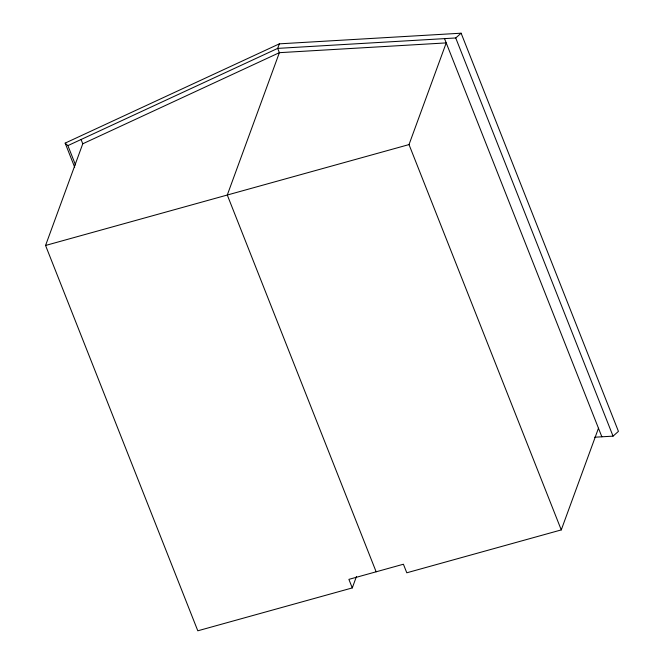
<?xml version="1.0" encoding="UTF-8"?>
<svg xmlns="http://www.w3.org/2000/svg" width="664" height="664" viewBox="0 0 664 664"><rect width="100%" height="100%" fill="white"/><g stroke="black" fill="none" stroke-linecap="round" stroke-linejoin="round"><path stroke-width="1" d="M356.477 576.443L352.277 587.922L197.806 630.8L45.559 245.464L82.768 143.789L81.074 139.506M594.645 437.219L613.046 436.14L618.441 431.376L461.123 33.2L279.353 43.841L277.685 48.389L279.378 52.672L227.287 195.025L376.148 571.795M352.277 587.922L348.89 579.365L403.413 564.226L406.791 572.791L561.263 529.913L409.016 144.586L446.225 42.903L279.378 52.672L82.768 143.789M561.263 529.913L598.471 428.239M279.353 43.841L65.155 143.109L67.886 145.615L277.685 48.389L455.728 37.964L461.123 33.2M45.559 245.464L409.016 144.586M455.728 37.964L613.046 436.14M444.531 38.62L601.858 436.796M67.886 145.615L75.505 164.904M65.155 143.109L74.675 167.212"/></g></svg>
